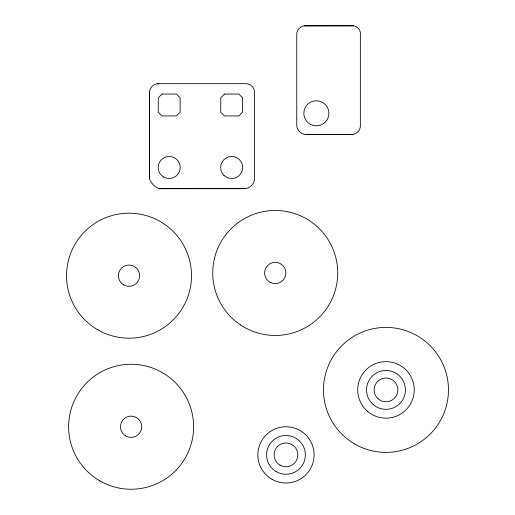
<?xml version="1.0" encoding="UTF-8"?>
<svg xmlns="http://www.w3.org/2000/svg" width="515" height="515" viewBox="0 0 515 515"><rect width="100%" height="100%" fill="white"/><g stroke="black" fill="none" stroke-linecap="round" stroke-linejoin="round"><path stroke-width="0.77" d="M149.511 178.808L149.588 91.477C150.084 87.138 154.107 83.61 158.472 83.681L245.925 83.681C250.103 83.617 253.947 86.984 254.423 91.136L254.41 179.767C253.837 184.724 249.247 188.748 244.258 188.67L159.367 188.67A16.184 16.184 0 0 1 149.511 178.808L149.588 91.477M304.294 25.827C300.457 26.284 297.219 29.529 296.756 33.359L296.756 126.072C297.239 130.456 301.037 134.138 305.434 134.492L351.706 134.492C355.955 134.557 359.863 131.132 360.352 126.909L360.358 32.58C359.921 28.776 356.399 25.692 352.569 25.75L304.294 25.827L353.599 25.814M305.434 134.492L352.846 134.415M157.3 83.758L158.903 83.758M159.367 188.67L245.597 188.58M162.006 94.052L158.26 97.805L158.26 112.18L162.006 115.927L176.381 115.927L180.128 112.18L180.128 97.805L176.381 94.052L162.006 94.052M224.501 94.052L220.755 97.805L220.755 112.18L224.501 115.927L238.876 115.927L242.623 112.18L242.623 97.805L238.876 94.052L224.501 94.052M280.038 465.161A11.871 11.871 0 0 0 297.85 454.88A11.871 11.871 0 0 0 280.038 444.593A11.871 11.871 0 0 0 280.038 465.161M271.914 479.233A28.125 28.125 0 0 0 314.099 454.88A28.125 28.125 0 0 0 271.914 430.521A28.125 28.125 0 0 0 271.914 479.233M276.285 471.656A19.37 19.37 0 0 0 305.35 454.88A19.37 19.37 0 0 0 276.285 438.098A19.37 19.37 0 0 0 276.285 471.656M354.726 444.02A62.495 62.495 0 0 0 448.468 389.9A62.495 62.495 0 0 0 354.726 335.78A62.495 62.495 0 0 0 354.726 444.02M367.337 411.15A28.261 28.261 0 0 0 413.693 395.411A28.261 28.261 0 0 0 376.89 363.139A28.261 28.261 0 0 0 367.337 411.15M378.145 398.829A11.871 11.871 0 0 0 397.619 392.218A11.871 11.871 0 0 0 382.156 378.654A11.871 11.871 0 0 0 378.145 398.829M373.156 404.513A19.435 19.435 0 0 0 405.035 393.692A19.435 19.435 0 0 0 379.722 371.495A19.435 19.435 0 0 0 373.156 404.513M310.107 124.154A12.534 12.534 0 0 0 328.898 113.306A12.534 12.534 0 0 0 310.107 102.453A12.534 12.534 0 0 0 310.107 124.154M163.686 177.025A11.021 11.021 0 0 0 180.211 167.484A11.021 11.021 0 0 0 163.686 157.944A11.021 11.021 0 0 0 163.686 177.025M223.896 175.274A11.021 11.021 0 0 0 242.333 170.336A11.021 11.021 0 0 0 228.834 156.843A11.021 11.021 0 0 0 223.896 175.274M97.779 329.806A62.495 62.495 0 0 0 191.522 275.686A62.495 62.495 0 0 0 97.779 221.559A62.495 62.495 0 0 0 97.779 329.806M123.716 284.885A10.622 10.622 0 0 0 139.649 275.686A10.622 10.622 0 0 0 123.716 266.48A10.622 10.622 0 0 0 123.716 284.885M240.518 324.933A62.495 62.495 0 0 0 337.595 277.064A62.495 62.495 0 0 0 247.599 216.924A62.495 62.495 0 0 0 240.518 324.933M269.924 282.175A10.622 10.622 0 0 0 285.864 272.976A10.622 10.622 0 0 0 269.924 263.77A10.622 10.622 0 0 0 269.924 282.175M99.865 480.875A62.495 62.495 0 0 0 193.608 426.755A62.495 62.495 0 0 0 99.865 372.635A62.495 62.495 0 0 0 99.865 480.875M125.802 435.954A10.622 10.622 0 0 0 141.734 426.755A10.622 10.622 0 0 0 125.802 417.556A10.622 10.622 0 0 0 125.802 435.954"/></g></svg>
